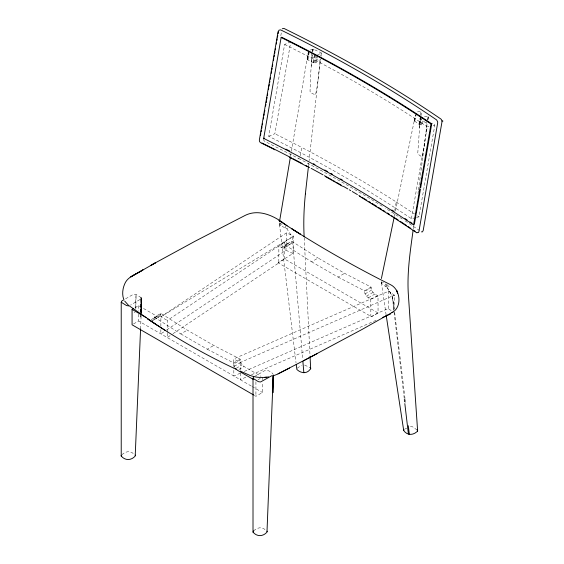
<?xml version="1.0" encoding="UTF-8"?>
<svg xmlns="http://www.w3.org/2000/svg" width="564" height="564" viewBox="0 0 564 564"><rect width="100%" height="100%" fill="white"/><g stroke="black" fill="none" stroke-linecap="round" stroke-linejoin="round"><path stroke-width="0.42" stroke-dasharray="2.82 2.11" d="M160.86 329.587L160.846 333.853L165.964 330.426M160.874 326.175L160.902 316.792L286.519 232.84L293.52 236.119L292.949 253.518L278.137 262.824L284.679 259.045L378.063 312.964L388.215 308.522L391.74 311.032M167.247 333.275L167.233 337.54L172.337 334.128M167.247 332.422L167.289 320.479L293.52 236.119M173.063 333.641L278.806 262.972L278.863 246.172L284.735 242.012L289.769 244.367L291.165 243.669L291.68 241.23L285.137 245.009L284.623 247.448L283.227 248.146L278.863 246.172M284.679 259.045L284.735 242.012M141.007 312.371L141.219 297.637C138.681 296.474 135.917 293.118 132.85 294.612L124.778 299.272M141.134 313.196L141.219 297.637M135.818 309.213L136.072 294.584L135.275 308.134M140.577 328.946L141.078 316.637L140.478 317.194L140.506 315.48M140.563 312.047L140.831 297.334L140.929 312.315M141.113 315.121L141.402 297.919M140.965 315.057L141.36 298.596M141.162 312.886L141.472 298.328L141.155 313.147M140.929 316.771L140.993 314.176M141.014 313.309L141.395 297.891M166.697 329.94L285.948 250.247L286.519 232.84M388.215 308.522L388.786 291.123L233.785 358.873L233.813 366.579M393.926 310.249L394.419 295.141L388.786 291.123M140.478 317.194L140.556 315.438M140.711 311.927L141.296 298.758L130.517 305.124M312.139 54.764L310.623 74.244L310.038 91.192L310.278 92.51L315.53 94.985L317.391 85.263L320.422 59.544M311.145 66.214L312.216 54.75M419.419 118.969L420.279 118.912L427.075 123.727L424.043 147.592L422.217 157.137L417.959 154.127L417.804 152.781L420.187 118.919M419.468 127.894L420.786 116.537M311.885 52.473L311.046 57.324L311.8 57.175L320.19 61.131L309.079 160.747M308.494 165.985L308.987 161.621M426.017 132.533L427.075 123.727M413.243 229.294L413.708 225.804M417.98 193.522L418.333 190.907M418.446 190.033L425.037 140.302M290.552 156.15L308.466 50.986M280.816 35.694L281.563 31.387M415.605 217.676L411.41 218.67A1014.96 445.264 9.8 0 0 268.746 136.305L284.623 44.443L290.756 41.849M268.746 136.305L274.879 133.71L290.453 43.583M300.281 155.763L301.726 147.408L274.879 133.71M394.786 210.323L396.231 201.968A1027.227 450.643 9.8 0 0 301.726 147.408M411.41 218.67L427.286 126.808L428.964 126.414M416.444 217.478L418.96 216.879L434.837 125.018A1027.227 450.643 9.8 0 0 431.954 123.079M317.497 55.526L316.235 62.801L313.126 62.512L307.197 59.565L308.6 51.479M308.776 51.416L307.197 59.565M307.486 59.812L308.748 52.537M307.888 60.045L309.291 51.959M312.026 51.662L312.442 49.237L313.196 49.089L321.593 53.044L321.029 56.28M312.696 51.528L313.119 49.103M312.78 51.514L313.196 49.089M313.126 62.512L314.529 54.426M313.619 62.71L315.022 54.623M314.183 62.851L315.579 54.771M315.318 62.956L316.58 55.681M320.19 59.008L319.767 61.434L320.19 61.131M320.747 55.773L321.593 53.044M422.951 120.893L422.112 124.855L421.075 124.891L419.003 124.2L414.766 121.197L414.392 120.16L395.385 211.366M394.314 216.527L395.244 212.071M414.286 120.647L415.4 115.401M414.462 120.922L415.971 113.794M414.766 121.197L416.281 114.069M420.258 115.007L421.096 111.045L416.07 112.236M419.003 124.2L420.518 117.065M420.948 115.747L421.957 110.995M419.433 124.447L421.111 116.522M419.94 124.651L421.456 117.523M421.075 124.891L422.084 120.139M427.152 120.802L426.483 123.967L427.011 123.756M427.322 120.012L428.161 116.05L422.76 116.974M427.85 119.794L428.689 115.832L427.914 119.765M160.846 313.351L160.331 316.129L152.4 320.606L153.796 319.908L154.303 317.13L160.846 313.351L187.297 330.144L213.784 345.436L240.236 359.183C240.074 362.109 241.653 364.894 244.043 366.508L260.991 376.294M381.483 282.085L381.313 283.213C383.506 284.735 386.086 288.225 389.104 286.604M263.148 139.386L264.481 141.176L298.476 158.406L299.251 157.85M297.242 368.236L301.458 365.246M279.434 223.048L279.61 225.092L280.294 225.671L286.59 228.378L292.23 236.908L160.902 316.792L167.289 320.479M134.979 307.74L138.617 305.646L157.032 316.277L158.942 316.827M133.527 323.955L138.617 321.015L251.347 386.1M151.222 319.633L157.032 316.277M154.303 318.152L160.846 314.374M153.796 319.908L160.331 316.129M281.323 247.596L287.866 243.817M283.227 248.146L289.769 244.367M284.623 247.448L291.165 243.669M154.303 317.13L180.755 333.916L187.297 330.144M285.137 245.009L311.589 261.802L318.124 258.03L344.618 273.321L371.063 287.069C370.901 291.285 374.468 294.281 378.007 295.853L378.063 312.964L371.521 316.735L278.137 262.824M180.755 333.916L207.242 349.208L213.784 345.436M311.589 261.802L338.076 277.093L344.618 273.321M207.242 349.208L233.693 362.962L240.236 359.183M234.899 367.488L233.693 363.991L240.236 360.213M338.076 277.093L364.52 290.841L371.063 287.069M234.201 366.332L240.743 362.553M378.007 295.853L370.795 299.244C367.657 297.813 364.767 295.162 364.52 291.525L371.063 287.753M236.323 368.221L242.139 364.859M365.035 293.872L371.577 290.093M238.953 369.448L244.043 366.508M366.431 296.178L372.973 292.399M368.334 297.827L374.877 294.048M254.364 376.625L264.629 370.696C267.66 369.469 271.756 372.014 273.258 374.411M121.845 454.774C125.419 451.299 130.397 450.284 134.056 454.267M258.101 379.664L260.279 378.402M254.399 395.42L255.922 396.295L262.464 392.516L262.464 383.125M253.631 530.858C257.205 527.389 262.182 526.367 265.841 530.357M244.325 371.415L370.851 316.115L371.521 316.503L378.063 312.964M404.212 398.325L392.248 296.326L394.419 295.141L240.172 362.56L233.785 358.873M404.522 429.246L406.757 428.21M240.292 373.178L233.848 375.998L233.82 367.432M245.862 377.224L240.236 379.685L240.201 371.119M251.495 374.764L376.153 320.274M394.236 308.945L392.234 296.093L386.904 287.034L386.798 284.975L382.321 282.07M310.327 50.062L312.442 49.237M317.638 54.722L321.17 53.347M433.159 125.412L434.837 125.018M286.59 228.378L287.739 228.216M386.798 284.975L387.954 285.074L388.053 287.005M134.154 312.266L135.029 312.371M285.948 250.247L292.949 253.518M279.54 223.048L282.465 224.641M304.623 365.063L309.855 367.531M278.137 262.584L278.806 262.972M252.087 386.53L262.464 392.516M291.68 241.23L318.124 258.03M402.21 218.973L392.777 212.847A1024.985 449.656 9.8 0 0 385.381 208.165M405.114 220.862L419.32 230.366M396.231 201.968L414.561 213.996M417.494 215.913L418.96 216.879M417.134 430.022L412.897 427.019A2.249 1.29 0 0 0 409.732 426.828M386.904 287.034L392.22 296.1L394.024 307.204M386.121 314.825L381.165 281.316M394.652 312.435L405.044 398.727M405.149 399.594L405.572 403.084M279.483 224.324L296.029 362.758M292.23 236.908L302.734 359.663M385.861 284.573L385.966 286.681M381.616 281.57L381.722 283.678M304.193 237.655L310.052 356.427M285.454 226.051L285.532 228.138M280.223 223.584L280.294 225.671M370.795 299.244L370.851 316.115M240.172 362.56L240.201 370.266M364.52 290.841L364.52 291.525M262.464 377.147L262.464 379.706M255.922 381.779L255.922 396.295M233.693 362.962L233.693 363.991M138.617 305.646L138.617 310.771M138.617 314.183L138.617 321.015M284.623 44.443A1014.96 445.264 9.8 0 1 427.286 126.808M298.476 158.406A1024.985 449.656 9.8 0 1 382.399 206.304"/><path stroke-width="0.85" d="M273.159 375.758L272.87 392.396L273.237 375.271M253.631 377.048L253.01 378.324L253.01 532.134C256.937 536.865 262.958 536.674 266.976 532.176L273.237 375.286M140.577 328.946L135.198 456.093C131.172 460.591 125.152 460.774 121.225 456.05L121.225 302.241L121.845 300.964L124.045 299.695M121.225 456.05L121.239 455.367M253.01 532.134L253.631 530.858M272.863 392.72L272.884 392.065M305.455 193.487C303.925 207.862 303.376 222.336 304.151 236.774M279.49 221.708L290.404 157.018M305.378 193.896L308.402 166.859M413.13 230.168C410.169 251.713 406.841 273.406 408.406 295.219L417.621 430.966M278.094 31.528L259.334 140.091L259.567 141.656L260.533 142.636L275.028 149.848M260.526 135.367L260.822 133.647M261.125 131.92L261.421 130.199M261.717 128.479L262.013 126.752M262.316 125.032L262.613 123.304M263.353 118.997L263.656 117.277M263.952 115.549L264.248 113.829M264.544 112.102L264.847 110.382M265.588 106.074L265.891 104.354M266.187 102.627L266.483 100.907M266.779 99.179L267.082 97.459M267.378 95.732L267.674 94.012M268.422 89.704L268.718 87.977M269.014 86.257L269.31 84.537M269.613 82.809L269.909 81.089M270.205 79.362L270.501 77.642M271.249 73.334L271.545 71.607M271.841 69.887L272.144 68.159M272.44 66.439L272.736 64.719M273.484 60.411L273.78 58.684M274.076 56.964L274.379 55.237M274.675 53.517L274.971 51.789M275.267 50.069L275.57 48.349M276.311 44.034L276.607 42.314M276.91 40.594L277.206 38.867M277.502 37.146L277.798 35.419M278.101 33.699L278.397 31.972M414.279 224.754L413.567 224.923A1066.348 467.803 9.8 0 0 263.684 138.392L281.126 37.478L281.711 37.231A1067.292 468.219 9.8 0 1 431.721 123.84L420.695 187.664M413.567 224.923L431.009 124.01L431.721 123.84M414.434 223.887L420.391 189.391M417.134 430.022A2.249 1.29 0 0 1 416.796 431.834C412.601 435.514 406.841 435.323 403.697 430.459L403.824 429.789M381.405 278.482L394.166 217.246M278.546 31.112L278.961 30.181L280.653 29.878A1017.23 446.258 9.8 0 1 436.663 119.956L437.664 121.845L437.664 123.015L418.904 231.578L418.537 232.495L417.177 232.692M392.988 312.005L361.982 329.496L303.432 360.854M391.966 312.646C402.393 307.317 400.539 289.515 390.584 284.714C356.765 267.844 323.849 249.189 291.955 228.913L300.436 234.222L278.856 220.552M282.275 28.736L283.967 28.433A1024.985 449.656 9.8 0 1 440.935 119.053L441.563 119.822L441.936 122.113L423.169 230.676L422.175 232.001L421.449 231.79M253.638 394.976L132.075 324.793L132.075 309.417L133.527 308.578M271.841 375.702L260.54 381.983L258.347 381.659L253.01 378.324M316.968 353.748L278.052 373.854M289.593 368.024L277.072 374.383L273.131 375.864M382.589 317.462L390.633 313.944M263.684 138.392L264.269 138.145M268.668 376.907C262.38 377.915 255.725 377.718 249.76 375.293M264.438 377.401L266.518 377.21M296.241 364.499L296.875 369.526C300.831 373.164 306.626 374.263 310.186 369.357A2.249 1.297 0.3 0 0 310.538 368.073M128.754 305.892L126.562 305.575L121.225 302.241M240.398 371.204L249.344 375.116M416.824 232.826L392.269 216.597L359.564 196.279M236.112 369.244C205.317 354.904 175.749 337.97 147.655 318.886L165.393 330.525M289.304 157.152L307.45 166.725M325.216 176.447L342.588 186.296M132.075 309.417L146.069 317.504M253.708 379.642L237.5 370.287L235.597 368.637M287.132 225.868C275.866 216.759 259.849 208.285 245.389 215.286L195.151 241.195L155.727 262.655L130.785 276.931L142.953 269.874C136.791 274.146 127.619 276.353 124.623 284.094C122.656 288.733 121.965 294.14 123.601 298.976M156.602 324.878L129.156 305.773M128.317 305.11L124.672 301.049M267.005 531.168L267.167 531.669M135.219 455.085L135.381 455.585M386.185 315.262L403.697 430.459M408.301 425.742L409.351 434.463M404.325 399.234L404.621 401.815M404.832 403.591L408.406 434.069M442.662 120.456L442.775 121.556M302.882 361.418L303.855 372.818M310.052 356.427L310.658 368.743M261.943 143.002A1017.23 446.258 9.8 0 1 274.922 149.46M275.676 149.841A1017.23 446.258 9.8 0 1 291.496 157.941M293.026 158.738A1017.23 446.258 9.8 0 1 302.121 163.525M305.885 165.534A1017.23 446.258 9.8 0 1 307.387 166.338M308.134 166.74A1017.23 446.258 9.8 0 1 309.636 167.543M311.131 168.347A1017.23 446.258 9.8 0 1 322.982 174.833M324.455 175.651A1017.23 446.258 9.8 0 1 325.921 176.462M326.683 176.892A1017.23 446.258 9.8 0 1 332.02 179.881M333.536 180.734A1017.23 446.258 9.8 0 1 335.044 181.594M336.553 182.454A1017.23 446.258 9.8 0 1 341.072 185.034M343.314 186.324A1017.23 446.258 9.8 0 1 347.784 188.919M349.271 189.786A1017.23 446.258 9.8 0 1 350.752 190.653M352.232 191.52A1017.23 446.258 9.8 0 1 357.379 194.573M358.845 195.447A1017.23 446.258 9.8 0 1 360.304 196.314M361.764 197.196A1017.23 446.258 9.8 0 1 366.847 200.262M369.011 201.581A1017.23 446.258 9.8 0 1 370.449 202.462M371.887 203.343A1017.23 446.258 9.8 0 1 376.886 206.431M378.374 207.355A1017.23 446.258 9.8 0 1 381.334 209.209M382.815 210.139A1017.23 446.258 9.8 0 1 385.022 211.535M387.221 212.931A1017.23 446.258 9.8 0 1 389.414 214.327M391.599 215.73A1017.23 446.258 9.8 0 1 393.052 216.661M395.223 218.071A1017.23 446.258 9.8 0 1 398.099 219.946M400.257 221.349A1017.23 446.258 9.8 0 1 406.658 225.593M408.075 226.538A1017.23 446.258 9.8 0 1 410.888 228.427M413.694 230.323A1017.23 446.258 9.8 0 1 415.09 231.268M281.126 37.478A1066.348 467.803 9.8 0 1 431.009 124.01M285.913 149.122A1067.292 468.219 9.8 0 1 289.727 151.103M313.436 163.736A1067.292 468.219 9.8 0 1 314.952 164.568M324.758 169.975A1067.292 468.219 9.8 0 1 327.747 171.646M330.807 173.367A1067.292 468.219 9.8 0 1 332.33 174.227M340.663 178.971A1067.292 468.219 9.8 0 1 342.172 179.838M391.839 210.005A1067.292 468.219 9.8 0 1 394.053 211.422M404.973 218.543A1067.292 468.219 9.8 0 1 407.137 219.974M410.007 221.885A1067.292 468.219 9.8 0 1 412.15 223.316M155.438 262.824L150.884 265.411L155.438 262.824M396.978 291.292L396.548 290.213L397.585 293.104L396.978 291.292"/></g></svg>
